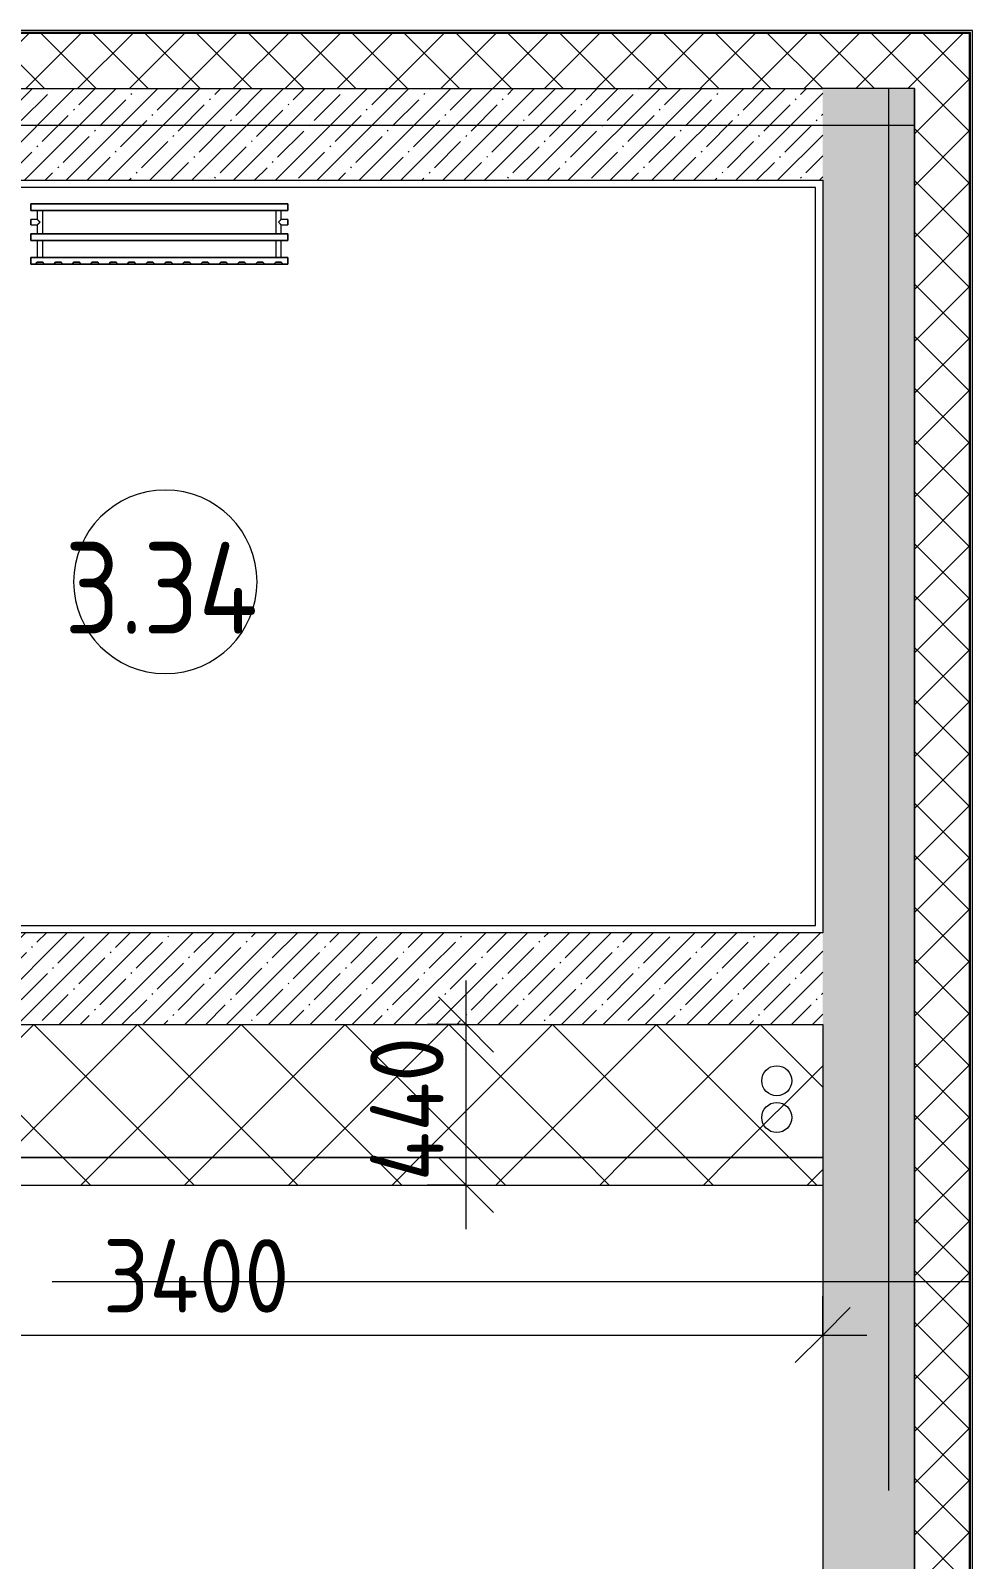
# Model space of a CAD drawing. Header units: millimetres. Extents: x 2623 to 210903, y -8553 to 29000.
# Drawn here: x 58966 to 61534, y 17393 to 21558 of the extents above; entities that cross this region are included whole.
import ezdxf

# ---------------------------------------------------------------- set-up
doc = ezdxf.new("R2010")
doc.units = ezdxf.units.MM
doc.linetypes.add('Осевая', pattern=[3175, 635, -476.25, 1587.5, -476.25])
for name, color, linetype, lineweight in [('A-ANNO-DIMS', 7, 'Continuous', 9), ('A-ANNO-DIMS-100', 7, 'Continuous', 9), ('A-AREA-IDEN', 7, 'Continuous', 9), ('A-DETL', 7, 'Continuous', 9), ('A-WALL', 7, 'Continuous', 9), ('A-WALL-1', 7, 'Continuous', 13), ('I-WALL', 7, 'Continuous', 9), ('Оси', 7, 'Continuous', 9), ('Оси-2', 7, 'Осевая', 9)]:
    doc.layers.add(name, color=color, linetype=linetype, lineweight=lineweight)
for name, color, linetype, lineweight, true_color in [('A-FLOR-1', 7, 'Continuous', 9, 0xaaaaaa), ('A-WALL-3', 7, 'Continuous', 9, 0xff80c0), ('M-EQPM-1', 7, 'Continuous', 9, 0xaaaaaa)]:
    doc.layers.add(name, color=color, linetype=linetype, lineweight=lineweight, true_color=true_color)
doc.styles.add('GOST Common_5', font='GOST_Common.ttf', dxfattribs={"width": 0.9, "height": 250})
doc.styles.add('ISOCPEUR_1', font='isocpeur.ttf', dxfattribs={"width": 0.9, "height": 200})
doc.dimstyles.new('ISO-2_0_0_9К_Средний_округл2', dxfattribs={"dimscale": 304.8, "dimtxt": 199.196235, "dimasz": 0.492126, "dimexe": 0.393701, "dimexo": 0, "dimgap": 0, "dimtad": 1, "dimdec": 0, "dimrnd": 10, "dimzin": 0, "dimdsep": 46, "dimtxsty": 'ISOCPEUR_1', "dimblk1": 'OBLIQUE', "dimblk2": 'OBLIQUE', "dimsah": 1, "dimcen": 0.09, "dimdle": 0.393701, "dimazin": 0, "dimtfac": 1, "dimtdec": 4, "dimtix": 1, "dimtmove": 0, "dimatfit": 3, "dimfxl": 1, "dimtvp": 1, "dimtolj": 1, "dimtzin": 0, "dimarcsym": 2})
pattern_1 = [(45, (-63704.33, 0), (-70.71068, 70.71068), []), (135, (-63704.33, 0), (-70.71068, -70.71068), [])]
pattern_2 = [(45, (-63704.33, 0), (-57.024626, 57.024626), []), (45, (-63647.31, 0), (-57.024626, 57.024626), [100.806, -20.161, 3.353, -16.808])]
pattern_3 = [(45, (-139.19, 182.1), (-141.42136, 141.42136), []), (135, (-139.19, 182.1), (-141.42136, -141.42136), [])]

# ---------------------------------------------------------------- blocks, each defined once
blk = doc.blocks.new('radiator_prado_classic_z_tip_30_po exemplyaru - Classic Z Тип 30-300-V26-План монтажа стен и перегородок 3 этажа в осях 23-33')
at = {"layer": 'M-EQPM-1'}
for p, q in [((0, 228), (0, 210)), ((700, 228), (0, 228)), ((0, 210), (0, 228)), ((0, 228), (12.5, 228)), ((0, 210), (700, 210)), ((17.5, 210), (0, 210)), ((12.5, 228), (37.5, 228)), ((37.5, 228), (12.5, 228)), ((12.5, 228), (37.5, 228)), ((12.5, 228), (17.5, 223)), ((12.5, 228), (17.5, 223)), ((32.5, 223), (17.5, 223)), ((17.5, 223), (32.5, 223)), ((17.5, 210), (17.5, 164)), ((17.5, 210), (17.5, 164)), ((28.7, 210), (17.5, 210)), ((17.5, 210), (28.7, 210)), ((28.7, 210), (17.5, 210)), ((17.5, 210), (32.5, 210)), ((28.7, 210), (18.5, 210)), ((28.8, 210), (28.7, 210)), ((28.7, 210), (28.8, 210)), ((32.5, 210), (28.8, 210)), ((28.8, 210), (32.5, 210)), ((28.8, 210), (28.7, 210)), ((32.5, 210), (28.8, 210)), ((31.5, 210), (28.8, 210)), ((32.5, 223), (37.5, 228)), ((37.5, 228), (32.5, 223)), ((32.5, 164), (32.5, 210)), ((32.5, 164), (32.5, 210)), ((667.5, 210), (32.5, 210)), ((37.5, 228), (62.5, 228)), ((62.5, 228), (87.5, 228)), ((87.5, 228), (62.5, 228)), ((62.5, 228), (87.5, 228)), ((62.5, 228), (67.5, 223)), ((62.5, 228), (67.5, 223)), ((82.5, 223), (67.5, 223)), ((67.5, 223), (82.5, 223)), ((82.5, 223), (87.5, 228)), ((87.5, 228), (82.5, 223)), ((87.5, 228), (112.5, 228)), ((112.5, 228), (137.5, 228)), ((137.5, 228), (112.5, 228)), ((112.5, 228), (137.5, 228)), ((112.5, 228), (117.5, 223)), ((112.5, 228), (117.5, 223)), ((132.5, 223), (117.5, 223)), ((117.5, 223), (132.5, 223)), ((132.5, 223), (137.5, 228)), ((137.5, 228), (132.5, 223)), ((137.5, 228), (162.5, 228)), ((162.5, 228), (187.5, 228)), ((187.5, 228), (162.5, 228)), ((162.5, 228), (187.5, 228)), ((162.5, 228), (167.5, 223)), ((162.5, 228), (167.5, 223)), ((182.5, 223), (167.5, 223)), ((167.5, 223), (182.5, 223)), ((182.5, 223), (187.5, 228)), ((187.5, 228), (182.5, 223)), ((188, 228), (212.5, 228)), ((212.5, 228), (237.5, 228)), ((237.5, 228), (212.5, 228)), ((212.5, 228), (237.5, 228)), ((212.5, 228), (217.5, 223)), ((212.5, 228), (217.5, 223)), ((232.5, 223), (217.5, 223)), ((217.5, 223), (232.5, 223)), ((232.5, 223), (237.5, 228)), ((237.5, 228), (232.5, 223)), ((237.5, 228), (262.5, 228)), ((262.5, 228), (287.5, 228)), ((287.5, 228), (262.5, 228)), ((262.5, 228), (287.5, 228)), ((262.5, 228), (267.5, 223)), ((262.5, 228), (267.5, 223)), ((282.5, 223), (267.5, 223)), ((267.5, 223), (282.5, 223)), ((282.5, 223), (287.5, 228)), ((287.5, 228), (282.5, 223)), ((287.5, 228), (312.5, 228)), ((312.5, 228), (337.5, 228)), ((337.5, 228), (312.5, 228)), ((312.5, 228), (337.5, 228)), ((312.5, 228), (317.5, 223)), ((312.5, 228), (317.5, 223)), ((332.5, 223), (317.5, 223)), ((317.5, 223), (332.5, 223)), ((332.5, 223), (337.5, 228)), ((337.5, 228), (332.5, 223)), ((337.5, 228), (362.5, 228)), ((362.5, 228), (387.5, 228)), ((387.5, 228), (362.5, 228)), ((362.5, 228), (387.5, 228)), ((362.5, 228), (367.5, 223)), ((362.5, 228), (367.5, 223)), ((382.5, 223), (367.5, 223)), ((367.5, 223), (382.5, 223)), ((382.5, 223), (387.5, 228)), ((387.5, 228), (382.5, 223)), ((387.5, 228), (412.5, 228)), ((412.5, 228), (437.5, 228)), ((437.5, 228), (412.5, 228)), ((412.5, 228), (437.5, 228)), ((412.5, 228), (417.5, 223)), ((412.5, 228), (417.5, 223)), ((432.5, 223), (417.5, 223)), ((417.5, 223), (432.5, 223)), ((432.5, 223), (437.5, 228)), ((437.5, 228), (432.5, 223)), ((437.5, 228), (462.5, 228)), ((462.5, 228), (487.5, 228)), ((487.5, 228), (462.5, 228)), ((462.5, 228), (487.5, 228)), ((462.5, 228), (467.5, 223)), ((462.5, 228), (467.5, 223)), ((482.5, 223), (467.5, 223)), ((467.5, 223), (482.5, 223)), ((482.5, 223), (487.5, 228)), ((487.5, 228), (482.5, 223)), ((487.5, 228), (512.5, 228)), ((512.5, 228), (537.5, 228)), ((537.5, 228), (512.5, 228)), ((512.5, 228), (537.5, 228)), ((512.5, 228), (517.5, 223)), ((512.5, 228), (517.5, 223)), ((532.5, 223), (517.5, 223)), ((517.5, 223), (532.5, 223)), ((532.5, 223), (537.5, 228)), ((537.5, 228), (532.5, 223)), ((537.5, 228), (562.5, 228)), ((562.5, 228), (587.5, 228)), ((587.5, 228), (562.5, 228)), ((562.5, 228), (587.5, 228)), ((562.5, 228), (567.5, 223)), ((562.5, 228), (567.5, 223)), ((582.5, 223), (567.5, 223)), ((567.5, 223), (582.5, 223)), ((582.5, 223), (587.5, 228)), ((587.5, 228), (582.5, 223)), ((587.5, 228), (612.5, 228)), ((612.5, 228), (637.5, 228)), ((637.5, 228), (612.5, 228)), ((612.5, 228), (637.5, 228)), ((612.5, 228), (617.5, 223)), ((612.5, 228), (617.5, 223)), ((632.5, 223), (617.5, 223)), ((617.5, 223), (632.5, 223)), ((632.5, 223), (637.5, 228)), ((637.5, 228), (632.5, 223)), ((637.5, 228), (662.5, 228)), ((662.5, 228), (687.5, 228)), ((687.5, 228), (662.5, 228)), ((662.5, 228), (687.5, 228)), ((662.5, 228), (667.5, 223)), ((662.5, 228), (667.5, 223)), ((682.5, 223), (667.5, 223)), ((667.5, 223), (682.5, 223)), ((667.5, 210), (667.5, 164)), ((667.5, 210), (667.5, 164)), ((682.5, 210), (667.5, 210)), ((667.5, 210), (667.8, 210)), ((669.7, 210), (667.5, 210)), ((667.5, 210), (682.5, 210)), ((667.8, 210), (668.5, 210)), ((668.5, 210), (669.7, 210)), ((681.5, 210), (668.5, 210)), ((669.7, 210), (682.5, 210)), ((671.2, 210), (669.7, 210)), ((673.1, 210), (671.2, 210)), ((675, 210), (673.1, 210)), ((676.9, 210), (675, 210)), ((678.7, 210), (676.9, 210)), ((680.3, 210), (678.7, 210)), ((681.5, 210), (680.3, 210)), ((682.2, 210), (681.5, 210)), ((682.5, 210), (682.2, 210)), ((682.5, 223), (687.5, 228)), ((687.5, 228), (682.5, 223)), ((682.5, 164), (682.5, 210)), ((682.5, 164), (682.5, 210)), ((700, 210), (682.5, 210)), ((687.5, 228), (700, 228)), ((700, 210), (700, 228)), ((700, 228), (700, 210)), ((700, 164), (0, 164)), ((0, 164), (0, 146)), ((0, 146), (0, 164)), ((0, 164), (17.5, 164)), ((0, 146), (700, 146)), ((17.5, 146), (0, 146)), ((28.7, 164), (17.5, 164)), ((17.5, 164), (28.7, 164)), ((28.7, 164), (17.5, 164)), ((17.5, 164), (26.9, 164)), ((17.5, 146), (17.5, 121.5)), ((17.5, 146), (17.5, 121.5)), ((17.5, 146), (28.7, 146)), ((28.7, 146), (17.5, 146)), ((17.5, 146), (28.7, 146)), ((30.3, 146), (17.5, 146)), ((18.5, 164), (28.7, 164)), ((28.7, 146), (18.5, 146)), ((26.9, 164), (28.7, 164)), ((28.8, 164), (28.7, 164)), ((28.7, 164), (28.8, 164)), ((28.7, 146), (28.8, 146)), ((28.8, 146), (28.7, 146)), ((32.5, 164), (28.8, 164)), ((28.8, 164), (32.5, 164)), ((28.8, 164), (28.7, 164)), ((32.5, 164), (28.8, 164)), ((28.7, 164), (30.3, 164)), ((28.8, 164), (31.5, 164)), ((28.8, 146), (32.5, 146)), ((32.5, 146), (28.8, 146)), ((28.7, 146), (28.8, 146)), ((28.8, 146), (32.5, 146)), ((31.5, 146), (28.8, 146)), ((30.3, 164), (31.5, 164)), ((31.5, 146), (30.3, 146)), ((31.5, 164), (32.2, 164)), ((32.2, 146), (31.5, 146)), ((32.2, 164), (32.5, 164)), ((32.5, 146), (32.2, 146)), ((32.5, 164), (667.5, 164)), ((32.5, 82), (32.5, 146)), ((32.5, 82), (32.5, 146)), ((667.5, 146), (32.5, 146)), ((682.5, 164), (667.5, 164)), ((667.5, 164), (682.5, 164)), ((678.7, 164), (667.5, 164)), ((667.5, 164), (682.5, 164)), ((667.5, 146), (667.5, 82)), ((667.5, 146), (667.5, 82)), ((667.5, 146), (682.5, 146)), ((671.2, 146), (667.5, 146)), ((667.5, 146), (667.8, 146)), ((682.5, 146), (667.5, 146)), ((667.8, 146), (682.5, 146)), ((668.5, 164), (681.5, 164)), ((681.5, 146), (668.5, 146)), ((682.5, 146), (671.2, 146)), ((680.3, 164), (678.7, 164)), ((681.5, 164), (680.3, 164)), ((682.2, 164), (681.5, 164)), ((682.5, 164), (682.2, 164)), ((682.5, 164), (700, 164)), ((682.5, 121.5), (682.5, 146)), ((682.5, 121.5), (682.5, 146)), ((700, 146), (682.5, 146)), ((700, 146), (700, 164)), ((700, 164), (700, 146)), ((17.5, 121.5), (0, 121.5)), ((17.5, 121.5), (0, 121.5)), ((0, 121.5), (0, 121.2)), ((0, 106.5), (0, 121.5)), ((0, 121.2), (0, 106.8)), ((0, 121.2), (0, 120.5)), ((0, 120.5), (0, 121.2)), ((0, 121.2), (0, 121.2)), ((0, 120.5), (0, 119.3)), ((0, 119.3), (0, 120.5)), ((0, 119.3), (0, 117.8)), ((0, 117.8), (0, 119.3)), ((0, 117.8), (0, 115.9)), ((0, 115.9), (0, 117.8)), ((0, 115.9), (0, 114)), ((0, 114), (0, 115.9)), ((0, 114), (0, 112.1)), ((0, 112.1), (0, 114)), ((0, 112.1), (0, 110.2)), ((0, 110.2), (0, 112.1)), ((0, 110.2), (0, 108.7)), ((0, 108.7), (0, 110.2)), ((0, 108.7), (0, 106.8)), ((0, 106.8), (0, 108.7)), ((0, 106.8), (0, 106.5)), ((0, 106.8), (0, 106.8)), ((0, 106.5), (17.5, 106.5)), ((0, 106.5), (17.5, 106.5)), ((17.5, 106.5), (17.5, 82)), ((17.5, 106.5), (17.5, 82)), ((700, 121.5), (682.5, 121.5)), ((700, 121.5), (682.5, 121.5)), ((682.5, 82), (682.5, 106.5)), ((682.5, 106.5), (700, 106.5)), ((682.5, 105.9), (682.5, 106.5)), ((682.5, 106.5), (700, 106.5)), ((682.5, 82), (682.5, 105.9)), ((700, 121.5), (700, 106.5)), ((700, 121.2), (700, 121.5)), ((700, 121.5), (700, 121.2)), ((700, 121.2), (700, 121.5)), ((700, 106.8), (700, 121.2)), ((700, 121.2), (700, 106.8)), ((700, 106.8), (700, 121.2)), ((700, 106.5), (700, 106.8)), ((700, 106.8), (700, 106.5)), ((700, 106.5), (700, 106.8)), ((700, 82), (0, 82)), ((0, 82), (0, 64)), ((0, 64), (0, 82)), ((0, 82), (17.5, 82)), ((700, 64), (0, 64)), ((0, 64), (700, 64)), ((28.7, 82), (17.5, 82)), ((17.5, 82), (28.7, 82)), ((28.7, 82), (17.5, 82)), ((17.5, 82), (17.8, 82)), ((17.8, 82), (18.5, 82)), ((18.5, 82), (19.7, 82)), ((18.5, 82), (28.7, 82)), ((19.7, 82), (21.3, 82)), ((21.3, 82), (23.1, 82)), ((23.1, 82), (25, 82)), ((25, 82), (26.9, 82)), ((26.9, 82), (28.7, 82)), ((28.8, 82), (28.7, 82)), ((32.5, 82), (28.8, 82)), ((28.7, 82), (28.8, 82)), ((28.8, 82), (32.5, 82)), ((28.8, 82), (28.7, 82)), ((32.5, 82), (28.8, 82)), ((28.7, 82), (30.3, 82)), ((28.8, 82), (31.5, 82)), ((30.3, 82), (31.5, 82)), ((31.5, 82), (32.2, 82)), ((32.2, 82), (32.5, 82)), ((32.5, 82), (667.5, 82)), ((682.5, 82), (667.5, 82)), ((667.5, 82), (667.8, 82)), ((669.7, 82), (667.5, 82)), ((667.5, 82), (682.5, 82)), ((667.8, 82), (673.1, 82)), ((668.5, 82), (681.5, 82)), ((671.2, 82), (669.7, 82)), ((676.9, 82), (671.2, 82)), ((673.1, 82), (682.5, 82)), ((678.7, 82), (676.9, 82)), ((682.5, 82), (678.7, 82)), ((682.5, 82), (700, 82)), ((700, 64), (700, 82)), ((700, 82), (700, 64))]:
    blk.add_line(p, q, dxfattribs=at)
for points, knots in [([(17.8, 121.2), (17.7, 121.3), (17.7, 121.3), (17.5, 121.5), (17.5, 121.5), (17.5, 121.5)], [0.8571429, 0.8571429, 0.8571429, 0.8571429, 0.8928571, 0.9285714, 1, 1, 1, 1]), ([(17.5, 121.5), (17.5, 121.5), (17.5, 121.5), (17.7, 121.3), (17.7, 121.3), (17.8, 121.2)], [0, 0, 0, 0, 0.0714286, 0.1071429, 0.1428571, 0.1428571, 0.1428571, 0.1428571]), ([(17.5, 121.5), (17.5, 121.5), (17.5, 121.5), (17.7, 121.3), (17.7, 121.3), (17.8, 121.2)], [0, 0, 0, 0, 0.0714286, 0.1071429, 0.1428571, 0.1428571, 0.1428571, 0.1428571]), ([(25, 114), (24.5, 114.5), (23.6, 115.4), (22.4, 116.6), (21.6, 117.4), (21.1, 117.9), (20.8, 118.2), (20.5, 118.5), (20.2, 118.8), (19.8, 119.1), (19.6, 119.4), (19.3, 119.7), (19, 120), (18.7, 120.3), (18.5, 120.5), (18.3, 120.7), (18.1, 120.9), (17.9, 121.1), (17.8, 121.2), (17.7, 121.3), (17.5, 121.5), (17.5, 121.5), (17.5, 121.5)], [0, 0, 0, 0, 0.142857, 0.285714, 0.357143, 0.392857, 0.428571, 0.464286, 0.5, 0.535714, 0.571429, 0.607143, 0.642857, 0.678571, 0.714286, 0.75, 0.785714, 0.821429, 0.857143, 0.892857, 0.928571, 1, 1, 1, 1]), ([(17.5, 106.5), (17.5, 106.5), (17.5, 106.5), (17.7, 106.7), (17.8, 106.8), (17.9, 106.9), (18.1, 107.1), (18.3, 107.3), (18.5, 107.5), (18.7, 107.7), (19, 108), (19.3, 108.3), (19.6, 108.6), (19.8, 108.9), (20.3, 109.3), (20.7, 109.7), (21.1, 110.1), (21.6, 110.6), (22.4, 111.4), (23.6, 112.6), (24.5, 113.5), (25, 114)], [0, 0, 0, 0, 0.071429, 0.107143, 0.142857, 0.178571, 0.214286, 0.25, 0.285714, 0.321429, 0.357143, 0.392857, 0.428571, 0.464286, 0.5, 0.571429, 0.607143, 0.642857, 0.714286, 0.857143, 1, 1, 1, 1]), ([(17.5, 106.5), (17.5, 106.5), (17.5, 106.5), (17.7, 106.7), (17.7, 106.7), (17.8, 106.8)], [0, 0, 0, 0, 0.0714286, 0.1071429, 0.1428571, 0.1428571, 0.1428571, 0.1428571]), ([(17.8, 106.8), (17.7, 106.7), (17.7, 106.7), (17.5, 106.5), (17.5, 106.5), (17.5, 106.5)], [0.8571429, 0.8571429, 0.8571429, 0.8571429, 0.8928571, 0.9285714, 1, 1, 1, 1]), ([(17.8, 106.8), (17.7, 106.7), (17.7, 106.7), (17.5, 106.5), (17.5, 106.5), (17.5, 106.5)], [0.8571429, 0.8571429, 0.8571429, 0.8571429, 0.8928571, 0.9285714, 1, 1, 1, 1]), ([(17.8, 121.2), (17.8, 121.2), (17.9, 121.1), (18.1, 120.9), (18.3, 120.7), (18.5, 120.5), (18.7, 120.3), (19, 120), (19.3, 119.7), (19.6, 119.4), (19.8, 119.1), (20.3, 118.7), (20.7, 118.3), (21.1, 117.9), (21.6, 117.4), (22.4, 116.6), (23.1, 115.9), (23.6, 115.4)], [0.1428571, 0.1428571, 0.1428571, 0.1428571, 0.1785714, 0.2142857, 0.25, 0.2857143, 0.3214286, 0.3571429, 0.3928571, 0.4285714, 0.4642857, 0.5, 0.5714286, 0.6071429, 0.6428571, 0.7142857, 0.8571429, 0.8571429, 0.8571429, 0.8571429]), ([(22.1, 111.1), (21.9, 110.9), (21.6, 110.6), (21.1, 110.1), (20.8, 109.8), (20.5, 109.5), (20.2, 109.2), (19.8, 108.9), (19.6, 108.6), (19.3, 108.3), (19, 108), (18.7, 107.7), (18.5, 107.5), (18.3, 107.3), (18.1, 107.1), (17.9, 106.9), (17.8, 106.8), (17.8, 106.8)], [0.2857143, 0.2857143, 0.2857143, 0.2857143, 0.3571429, 0.3928571, 0.4285714, 0.4642857, 0.5, 0.5357143, 0.5714286, 0.6071429, 0.6428571, 0.6785714, 0.7142857, 0.75, 0.7857143, 0.8214286, 0.8571429, 0.8571429, 0.8571429, 0.8571429]), ([(17.8, 106.8), (17.8, 106.8), (17.9, 106.9), (18.1, 107.1), (18.3, 107.3), (18.5, 107.5), (18.7, 107.7), (19, 108), (19.3, 108.3), (19.6, 108.6), (19.9, 108.8), (20.3, 109.3), (20.6, 109.6), (20.8, 109.8)], [0.1428571, 0.1428571, 0.1428571, 0.1428571, 0.1785714, 0.2142857, 0.25, 0.2857143, 0.3214286, 0.3571429, 0.3928571, 0.4285714, 0.4642857, 0.5, 0.5714286, 0.5714286, 0.5714286, 0.5714286]), ([(19.6, 119.4), (19.7, 119.3), (19.9, 119.2), (20.3, 118.7), (20.6, 118.4), (20.8, 118.2)], [0.4285714, 0.4285714, 0.4285714, 0.4285714, 0.4642857, 0.5, 0.5714286, 0.5714286, 0.5714286, 0.5714286]), ([(22.1, 116.9), (21.9, 117.1), (21.6, 117.4), (21.1, 117.9), (20.9, 118.1), (20.8, 118.2)], [0.2857143, 0.2857143, 0.2857143, 0.2857143, 0.3571429, 0.3928571, 0.4285714, 0.4285714, 0.4285714, 0.4285714]), ([(20.8, 118.2), (20.9, 118.1), (21.1, 117.9), (21.6, 117.4), (21.9, 117.1), (22.1, 116.9)], [0.5714286, 0.5714286, 0.5714286, 0.5714286, 0.6071429, 0.6428571, 0.7142857, 0.7142857, 0.7142857, 0.7142857]), ([(20.8, 109.8), (20.9, 109.9), (21.1, 110.1), (21.6, 110.6), (21.9, 110.9), (22.1, 111.1)], [0.5714286, 0.5714286, 0.5714286, 0.5714286, 0.6071429, 0.6428571, 0.7142857, 0.7142857, 0.7142857, 0.7142857]), ([(22.1, 111.1), (21.9, 110.9), (21.6, 110.6), (21.1, 110.1), (20.9, 109.9), (20.8, 109.8)], [0.2857143, 0.2857143, 0.2857143, 0.2857143, 0.3571429, 0.3928571, 0.4285714, 0.4285714, 0.4285714, 0.4285714]), ([(675, 114), (675.5, 114.5), (676.4, 115.4), (677.6, 116.6), (678.4, 117.4), (678.9, 117.9), (679.2, 118.2), (679.5, 118.5), (679.8, 118.8), (680.1, 119.2), (680.4, 119.4), (680.7, 119.7), (681, 120), (681.3, 120.3), (681.5, 120.5), (681.7, 120.7), (681.9, 120.9), (682.1, 121.1), (682.2, 121.2), (682.3, 121.3), (682.5, 121.5), (682.5, 121.5), (682.5, 121.5)], [0, 0, 0, 0, 0.142857, 0.285714, 0.357143, 0.392857, 0.428571, 0.464286, 0.5, 0.535714, 0.571429, 0.607143, 0.642857, 0.678571, 0.714286, 0.75, 0.785714, 0.821429, 0.857143, 0.892857, 0.928571, 1, 1, 1, 1]), ([(682.5, 106.5), (682.5, 106.5), (682.5, 106.5), (682.3, 106.7), (682.2, 106.8), (682.1, 106.9), (681.9, 107.1), (681.7, 107.3), (681.5, 107.5), (681.3, 107.7), (681, 108), (680.7, 108.3), (680.4, 108.6), (680.1, 108.8), (679.7, 109.3), (679.3, 109.7), (678.9, 110.1), (678.4, 110.6), (677.6, 111.4), (676.4, 112.6), (675.5, 113.5), (675, 114)], [0, 0, 0, 0, 0.071429, 0.107143, 0.142857, 0.178571, 0.214286, 0.25, 0.285714, 0.321429, 0.357143, 0.392857, 0.428571, 0.464286, 0.5, 0.571429, 0.607143, 0.642857, 0.714286, 0.857143, 1, 1, 1, 1]), ([(682.2, 121.2), (682.2, 121.2), (682.1, 121.1), (681.9, 120.9), (681.7, 120.7), (681.5, 120.5), (681.3, 120.3), (681, 120), (680.7, 119.7), (680.4, 119.4), (680.1, 119.2), (679.7, 118.7), (679.3, 118.3), (678.9, 117.9), (678.4, 117.4), (677.6, 116.6), (676.9, 115.9), (676.4, 115.4)], [0.1428571, 0.1428571, 0.1428571, 0.1428571, 0.1785714, 0.2142857, 0.25, 0.2857143, 0.3214286, 0.3571429, 0.3928571, 0.4285714, 0.4642857, 0.5, 0.5714286, 0.6071429, 0.6428571, 0.7142857, 0.8571429, 0.8571429, 0.8571429, 0.8571429]), ([(682.2, 121.2), (682.2, 121.2), (682.1, 121.1), (681.9, 120.9), (681.7, 120.7), (681.5, 120.5), (681.3, 120.3), (681, 120), (680.7, 119.7), (680.4, 119.4), (680.1, 119.2), (679.7, 118.7), (679.3, 118.3), (678.9, 117.9), (678.4, 117.4), (677.6, 116.6), (676.9, 115.9), (676.4, 115.4)], [0.1428571, 0.1428571, 0.1428571, 0.1428571, 0.1785714, 0.2142857, 0.25, 0.2857143, 0.3214286, 0.3571429, 0.3928571, 0.4285714, 0.4642857, 0.5, 0.5714286, 0.6071429, 0.6428571, 0.7142857, 0.8571429, 0.8571429, 0.8571429, 0.8571429]), ([(676.4, 115.4), (676.9, 115.9), (677.6, 116.6), (678.4, 117.4), (678.9, 117.9), (679.2, 118.2), (679.5, 118.5), (679.8, 118.8), (680.1, 119.2), (680.4, 119.4), (680.7, 119.7), (681, 120), (681.3, 120.3), (681.5, 120.5), (681.7, 120.7), (681.9, 120.9), (682.1, 121.1), (682.2, 121.2), (682.2, 121.2)], [0.1428571, 0.1428571, 0.1428571, 0.1428571, 0.2857143, 0.3571429, 0.3928571, 0.4285714, 0.4642857, 0.5, 0.5357143, 0.5714286, 0.6071429, 0.6428571, 0.6785714, 0.7142857, 0.75, 0.7857143, 0.8214286, 0.8571429, 0.8571429, 0.8571429, 0.8571429]), ([(677.9, 111.1), (678.1, 110.9), (678.4, 110.6), (678.9, 110.1), (679.2, 109.8), (679.5, 109.5), (679.8, 109.2), (680.1, 108.8), (680.4, 108.6), (680.7, 108.3), (681, 108), (681.3, 107.7), (681.5, 107.5), (681.7, 107.3), (681.9, 107.1), (682.1, 106.9), (682.2, 106.8), (682.2, 106.8)], [0.2857143, 0.2857143, 0.2857143, 0.2857143, 0.3571429, 0.3928571, 0.4285714, 0.4642857, 0.5, 0.5357143, 0.5714286, 0.6071429, 0.6428571, 0.6785714, 0.7142857, 0.75, 0.7857143, 0.8214286, 0.8571429, 0.8571429, 0.8571429, 0.8571429]), ([(677.9, 111.1), (678.1, 110.9), (678.4, 110.6), (678.9, 110.1), (679.2, 109.8), (679.5, 109.5), (679.8, 109.2), (680.1, 108.8), (680.4, 108.6), (680.7, 108.3), (681, 108), (681.3, 107.7), (681.5, 107.5), (681.7, 107.3), (681.9, 107.1), (682.1, 106.9), (682.2, 106.8), (682.2, 106.8)], [0.2857143, 0.2857143, 0.2857143, 0.2857143, 0.3571429, 0.3928571, 0.4285714, 0.4642857, 0.5, 0.5357143, 0.5714286, 0.6071429, 0.6428571, 0.6785714, 0.7142857, 0.75, 0.7857143, 0.8214286, 0.8571429, 0.8571429, 0.8571429, 0.8571429]), ([(682.2, 106.8), (682.2, 106.8), (682.1, 106.9), (681.9, 107.1), (681.7, 107.3), (681.5, 107.5), (681.3, 107.7), (681, 108), (680.7, 108.3), (680.4, 108.6), (680.1, 108.8), (679.7, 109.3), (679.3, 109.7), (678.9, 110.1), (678.4, 110.6), (678.1, 110.9), (677.9, 111.1)], [0.1428571, 0.1428571, 0.1428571, 0.1428571, 0.1785714, 0.2142857, 0.25, 0.2857143, 0.3214286, 0.3571429, 0.3928571, 0.4285714, 0.4642857, 0.5, 0.5714286, 0.6071429, 0.6428571, 0.7142857, 0.7142857, 0.7142857, 0.7142857]), ([(682.5, 121.5), (682.5, 121.5), (682.5, 121.5), (682.3, 121.3), (682.3, 121.3), (682.2, 121.2)], [0, 0, 0, 0, 0.0714286, 0.1071429, 0.1428571, 0.1428571, 0.1428571, 0.1428571]), ([(682.5, 121.5), (682.5, 121.5), (682.5, 121.5), (682.3, 121.3), (682.3, 121.3), (682.2, 121.2)], [0, 0, 0, 0, 0.0714286, 0.1071429, 0.1428571, 0.1428571, 0.1428571, 0.1428571]), ([(682.2, 121.2), (682.3, 121.3), (682.3, 121.3), (682.5, 121.5), (682.5, 121.5), (682.5, 121.5)], [0.8571429, 0.8571429, 0.8571429, 0.8571429, 0.8928571, 0.9285714, 1, 1, 1, 1]), ([(682.2, 106.8), (682.3, 106.7), (682.3, 106.7), (682.5, 106.5), (682.5, 106.5), (682.5, 106.5)], [0.8571429, 0.8571429, 0.8571429, 0.8571429, 0.8928571, 0.9285714, 1, 1, 1, 1]), ([(682.2, 106.8), (682.3, 106.7), (682.3, 106.7), (682.5, 106.5), (682.5, 106.5), (682.5, 106.5)], [0.8571429, 0.8571429, 0.8571429, 0.8571429, 0.8928571, 0.9285714, 1, 1, 1, 1]), ([(682.5, 106.5), (682.5, 106.5), (682.5, 106.5), (682.3, 106.7), (682.3, 106.7), (682.2, 106.8)], [0, 0, 0, 0, 0.0714286, 0.1071429, 0.1428571, 0.1428571, 0.1428571, 0.1428571])]:
    blk.add_open_spline(points, degree=3, knots=knots, dxfattribs=at)
for points in [[(20.8, 118.2), (20.7, 118.3), (20.5, 118.5), (20.2, 118.8), (19.9, 119.2), (19.6, 119.4), (19.3, 119.7), (19, 120), (18.7, 120.3), (18.5, 120.5), (18.3, 120.7), (18.1, 120.9), (17.9, 121.1), (17.8, 121.2), (17.8, 121.2)], [(17.8, 121.2), (17.8, 121.2), (17.9, 121.1), (18.1, 120.9), (18.3, 120.7), (18.5, 120.5), (18.7, 120.3), (19, 120), (19.3, 119.7), (19.5, 119.5), (19.6, 119.4)], [(20.8, 109.8), (20.7, 109.7), (20.5, 109.5), (20.2, 109.2), (19.9, 108.8), (19.6, 108.6), (19.3, 108.3), (19, 108), (18.7, 107.7), (18.5, 107.5), (18.3, 107.3), (18.1, 107.1), (17.9, 106.9), (17.8, 106.8), (17.8, 106.8)], [(23.6, 115.4), (23.1, 115.9), (22.6, 116.4), (22.1, 116.9)], [(22.1, 116.9), (22.6, 116.4), (23.1, 115.9), (23.6, 115.4)], [(25, 114), (24.5, 113.5), (23.6, 112.6), (22.6, 111.6), (22.1, 111.1)], [(22.1, 111.1), (22.6, 111.6), (23.1, 112.1), (23.6, 112.6)], [(23.6, 112.6), (23.1, 112.1), (22.6, 111.6), (22.1, 111.1)], [(25, 114), (24.5, 114.5), (24, 115), (23.6, 115.4)], [(23.6, 115.4), (24, 115), (24.5, 114.5), (25, 114)], [(23.6, 115.4), (24, 115), (24.5, 114.5), (25, 114)], [(23.6, 112.6), (24, 113), (24.5, 113.5), (25, 114)], [(25, 114), (24.5, 113.5), (24, 113), (23.6, 112.6)], [(676.4, 115.4), (676, 115), (675.5, 114.5), (675, 114)], [(676.4, 115.4), (676, 115), (675.5, 114.5), (675, 114)], [(675, 114), (675.5, 114.5), (676, 115), (676.4, 115.4)], [(675, 114), (675.5, 113.5), (676, 113), (676.4, 112.6)], [(675, 114), (675.5, 113.5), (676.4, 112.6), (677.4, 111.6), (677.9, 111.1)], [(677.9, 111.1), (677.4, 111.6), (676.4, 112.6), (675.5, 113.5), (675, 114)], [(676.4, 112.6), (676.9, 112.1), (677.4, 111.6), (677.9, 111.1)]]:
    blk.add_open_spline(points, degree=3, dxfattribs=at)
blk = doc.blocks.new('Зашивка приборов отопления41 - Зашивка приборов отопления-33325756-План монтажа стен и перегородок 3 этажа в осях 23-33')
at = {"layer": 'A-WALL-3'}
h = blk.add_hatch(dxfattribs=at)
h.set_pattern_fill('FP_45', color=256, style=0, pattern_type=2)
h.set_pattern_definition(pattern_3)
h.paths.add_polyline_path([(124655.3, 18669.6), (124690.8, 18669.6), (124690.8, 19032.1), (121290.8, 19032.1), (121290.8, 18669.6), (123840.1, 18669.6)])
h = blk.add_hatch(dxfattribs=at)
h.set_pattern_fill('FP_45', color=256, style=0, pattern_type=2)
h.set_pattern_definition(pattern_3)
h.paths.add_polyline_path([(124647.9, 18594.6), (124690.8, 18594.6), (124690.8, 18669.6), (121290.8, 18669.6), (121290.8, 18594.6), (123840.1, 18594.6)])
for p, q in [((121290.8, 18669.6), (124690.8, 18669.6)), ((124690.8, 18669.6), (121290.8, 18669.6)), ((121290.8, 18594.6), (124690.8, 18594.6))]:
    blk.add_line(p, q, dxfattribs=at)
blk = doc.blocks.new('Марка_Помещения - Номер-25198446-План монтажа стен и перегородок 3 этажа в осях 23-33')
at = {"layer": 'A-AREA-IDEN'}
for start, end in [(360, 180), (180, 360)]:
    blk.add_arc((0, 0), 2.5, start, end, dxfattribs=at)
blk = doc.blocks.new('DIMBLOCK33-План монтажа стен и перегородок 3 этажа в осях 23-33')
at = {"layer": 'A-ANNO-DIMS-100'}
for p, q in [((57725.7, 18109.9), (57725.7, 17883.8)), ((57725.7, 18003.8), (57725.7, 18109.9)), ((61125.7, 18109.9), (61125.7, 17883.8)), ((61125.7, 18003.8), (61125.7, 18109.9)), ((57605.7, 18003.8), (61245.7, 18003.8))]:
    blk.add_line(p, q, dxfattribs=at)
at = {"layer": 'A-ANNO-DIMS-100', "lineweight": 20}
for p, q in [((57725.7, 18003.8), (57800.7, 18078.8)), ((61125.7, 18003.8), (61200.7, 18078.8)), ((57725.7, 18003.8), (57650.7, 17928.8)), ((61125.7, 18003.8), (61050.7, 17928.8))]:
    blk.add_line(p, q, dxfattribs=at)
at = {"layer": 'A-ANNO-DIMS-100', "color": 0, "insert": (59163.3, 18265.1), "char_height": 200, "width": 629.767, "attachment_point": 1, "line_spacing_factor": 1.149209, "style": 'ISOCPEUR_1'}
blk.add_mtext('3400', dxfattribs=at)
blk = doc.blocks.new('_Oblique')
at = {"color": 0, "linetype": 'ByBlock', "lineweight": -2}
blk.add_line((-0.5, -0.5), (0.5, 0.5), dxfattribs=at)
blk = doc.blocks.new('DIMBLOCK34-План монтажа стен и перегородок 3 этажа в осях 23-33')
at = {"layer": 'A-ANNO-DIMS-100'}
for p, q in [((60153.4, 18292.5), (60153.4, 18970)), ((60047.3, 18850), (60273.4, 18850)), ((60153.4, 18850), (60047.3, 18850)), ((60047.3, 18412.5), (60273.4, 18412.5)), ((60153.4, 18412.5), (60047.3, 18412.5))]:
    blk.add_line(p, q, dxfattribs=at)
at = {"layer": 'A-ANNO-DIMS-100', "lineweight": 20}
for p, q in [((60153.4, 18850), (60078.4, 18925)), ((60153.4, 18850), (60228.4, 18775)), ((60153.4, 18412.5), (60078.4, 18487.5)), ((60153.4, 18412.5), (60228.4, 18337.5))]:
    blk.add_line(p, q, dxfattribs=at)
at = {"layer": 'A-ANNO-DIMS-100', "color": 0, "insert": (59892.1, 18422.5), "char_height": 200, "width": 501.055, "attachment_point": 1, "rotation": 90, "line_spacing_factor": 1.149209, "style": 'ISOCPEUR_1'}
blk.add_mtext('440', dxfattribs=at)

msp = doc.modelspace()

# ---------------------------------------------------------------- hatches: boundary and pattern name
at = {"layer": 'A-WALL'}
h = msp.add_hatch(dxfattribs=at)
h.set_pattern_fill('FP_5', color=256, style=0, pattern_type=2)
h.set_pattern_definition(pattern_1)
h.paths.add_polyline_path([(61375.7, 21400), (61525.7, 21400), (61525.7, 21550), (56445.9, 21550), (56445.9, 21400), (61125.7, 21400)])
h.paths.add_polyline_path([(55545.9, 21400), (55545.9, 21550), (54196.1, 21550), (54196.1, 21400), (55182.3, 21400)])
h.paths.add_polyline_path([(52426.1, 21400), (53296.1, 21400), (53296.1, 21550), (52426.1, 21550)])
h.paths.add_polyline_path([(50996.1, 21400), (50996.1, 21550), (49845.7, 21550), (49845.7, 21400), (50089.6, 21400)])
h.paths.add_polyline_path([(47543.2, 21400), (47545.7, 21400), (47545.7, 21550), (46246.1, 21550), (46246.1, 21400), (47345.7, 21400)])
h.paths.add_polyline_path([(29605.7, 21400), (29605.7, 21550), (29585.7, 21550), (29585.7, 21400)])
h.paths.add_polyline_path([(45346.1, 21400), (45346.1, 21550), (44046.1, 21550), (44046.1, 21400), (44996.9, 21400)])
h.paths.add_polyline_path([(43146.1, 21400), (43146.1, 21550), (41845.9, 21550), (41845.9, 21400), (42450.6, 21400)])
h.paths.add_polyline_path([(40945.9, 21400), (40945.9, 21550), (39745.7, 21550), (39745.7, 21400), (39904.2, 21400)])
h.paths.add_polyline_path([(37357.9, 21400), (37445.7, 21400), (37445.7, 21550), (32905.7, 21550), (32905.7, 21400), (37095.7, 21400)])
h = msp.add_hatch(dxfattribs=at)
h.set_pattern_fill('FP_5', color=256, style=0, pattern_type=2)
h.set_pattern_definition(pattern_1)
h.paths.add_polyline_path([(61375.7, -250), (61525.7, -250), (61525.7, 7700), (61375.7, 7700), (61375.7, -100)])
h.paths.add_polyline_path([(61525.7, 8900), (61525.7, 10820), (61375.7, 10820), (61375.7, 8900)])
h.paths.add_polyline_path([(61525.7, 13120), (61525.7, 21400), (61375.7, 21400), (61375.7, 13120)])
at = {"layer": 'I-WALL'}
h = msp.add_hatch(dxfattribs=at)
h.set_pattern_fill('FP_4', color=256, style=0, pattern_type=2)
h.set_pattern_definition(pattern_2)
h.paths.add_polyline_path([(61125.7, 21150), (61125.7, 21400), (57335.7, 21400), (57335.7, 21150), (60274.9, 21150)])
h = msp.add_hatch(dxfattribs=at)
h.set_pattern_fill('FP_4', color=256, style=0, pattern_type=2)
h.set_pattern_definition(pattern_2)
h.paths.add_polyline_path([(61125.7, 10600), (61375.7, 10600), (61375.7, 10820), (61125.7, 10820)])
h.paths.add_polyline_path([(61375.7, 13120), (61375.7, 21400), (61125.7, 21400), (61125.7, 13120)])
h = msp.add_hatch(dxfattribs=at)
h.set_pattern_fill('FP_4', color=256, style=0, pattern_type=2)
h.set_pattern_definition(pattern_2)
h.paths.add_polyline_path([(61125.7, 18850), (61125.7, 19100), (57725.7, 19100), (57725.7, 18850), (60274.9, 18850)])

# ---------------------------------------------------------------- linework, layer by layer
at = {"layer": 'A-DETL'}
for centre in [(61000.4, 18696.6), (61000.4, 18596.6)]:
    msp.add_circle(centre, 41, dxfattribs=at)
at = {"layer": 'A-FLOR-1'}
for p, q in [((61105.7, 21130), (58845.7, 21130)), ((61105.7, 19120), (61105.7, 21130)), ((58075.7, 19120), (61105.7, 19120))]:
    msp.add_line(p, q, dxfattribs=at)
at = {"layer": 'A-WALL'}
for p, q in [((61533.7, 21558), (53296.1, 21558)), ((61533.7, 7700), (61533.7, 21558)), ((61375.7, 21400), (61375.7, 21400))]:
    msp.add_line(p, q, dxfattribs=at)
at = {"layer": 'A-WALL-1'}
for p, q in [((61528.7, 21553), (56445.9, 21553)), ((61525.7, 21550), (56445.9, 21550)), ((61525.7, 13120), (61525.7, 21550)), ((61528.7, 13120), (61528.7, 21553)), ((57145.7, 21400), (61125.7, 21400)), ((61375.7, 21400), (61375.7, 13120)), ((61375.7, 13120), (61375.7, 21400))]:
    msp.add_line(p, q, dxfattribs=at)
at = {"layer": 'I-WALL'}
for p, q in [((61375.7, 21400), (61125.7, 21400)), ((57725.7, 21150), (61125.7, 21150)), ((61125.7, 21150), (61125.7, 19100)), ((61125.7, 19100), (58055.7, 19100)), ((57725.7, 18850), (61125.7, 18850)), ((61125.7, 18850), (61125.7, 10600))]:
    msp.add_line(p, q, dxfattribs=at)
at = {"layer": 'Оси'}
for p, q in [((61305.7, 18900), (61305.7, 21400)), ((58875.7, 21300), (61375.7, 21300)), ((59025.7, 18150), (61525.7, 18150))]:
    msp.add_line(p, q, dxfattribs=at)
at = {"layer": 'Оси-2'}
for p, q in [((61305.7, 593.7), (61305.7, 18900)), ((20977.5, 18150), (59025.7, 18150))]:
    msp.add_line(p, q, dxfattribs=at)

# ---------------------------------------------------------------- block references
at = {"layer": 'A-AREA-IDEN', "xscale": 99.99999999999993, "yscale": 99.99999999999993, "zscale": 99.99999999999993}
msp.add_blockref('Марка_Помещения - Номер-25198446-План монтажа стен и перегородок 3 этажа в осях 23-33', (59333.8, 20056), dxfattribs=at)
at = {"layer": 'A-WALL-3'}
msp.add_blockref('Зашивка приборов отопления41 - Зашивка приборов отопления-33325756-План монтажа стен и перегородок 3 этажа в осях 23-33', (-63565.1, -182.1), dxfattribs=at)
at = {"layer": 'M-EQPM-1', "rotation": 180}
msp.add_blockref('radiator_prado_classic_z_tip_30_po exemplyaru - Classic Z Тип 30-300-V26-План монтажа стен и перегородок 3 этажа в осях 23-33', (59667.2, 21150), dxfattribs=at)

# ---------------------------------------------------------------- texts
at = {"layer": 'A-AREA-IDEN', "insert": (59059.1, 20164.5), "char_height": 250, "width": 685.443, "attachment_point": 1, "style": 'GOST Common_5'}
msp.add_mtext('3.34', dxfattribs=at)

# ---------------------------------------------------------------- dimensions: what is measured, and where the dimension line sits
at = {"layer": 'A-ANNO-DIMS'}
dim = msp.add_linear_dim(base=(60153.3563117, 18850), p1=(60047.2902945, 18412.5), p2=(60047.2902945, 18850), angle=90, dimstyle='ISO-2_0_0_9К_Средний_округл2', override={"dimpost": '<>', "dimfxl": 437.5}, dxfattribs=at)
dim.commit()
dim.dimension.update_dxf_attribs({"geometry": 'DIMBLOCK34-План монтажа стен и перегородок 3 этажа в осях 23-33', "text_midpoint": (60053.3563117, 18631.25)})
dim = msp.add_linear_dim(base=(61125.7, 18003.8), p1=(57725.7, 18109.9), p2=(61125.7, 18109.9), dimstyle='ISO-2_0_0_9К_Средний_округл2', override={"dimpost": '<>', "dimfxl": 3400}, dxfattribs=at)
dim.commit()
dim.dimension.update_dxf_attribs({"geometry": 'DIMBLOCK33-План монтажа стен и перегородок 3 этажа в осях 23-33', "text_midpoint": (59425.7, 18103.8)})

doc.saveas('drawing.dxf')
